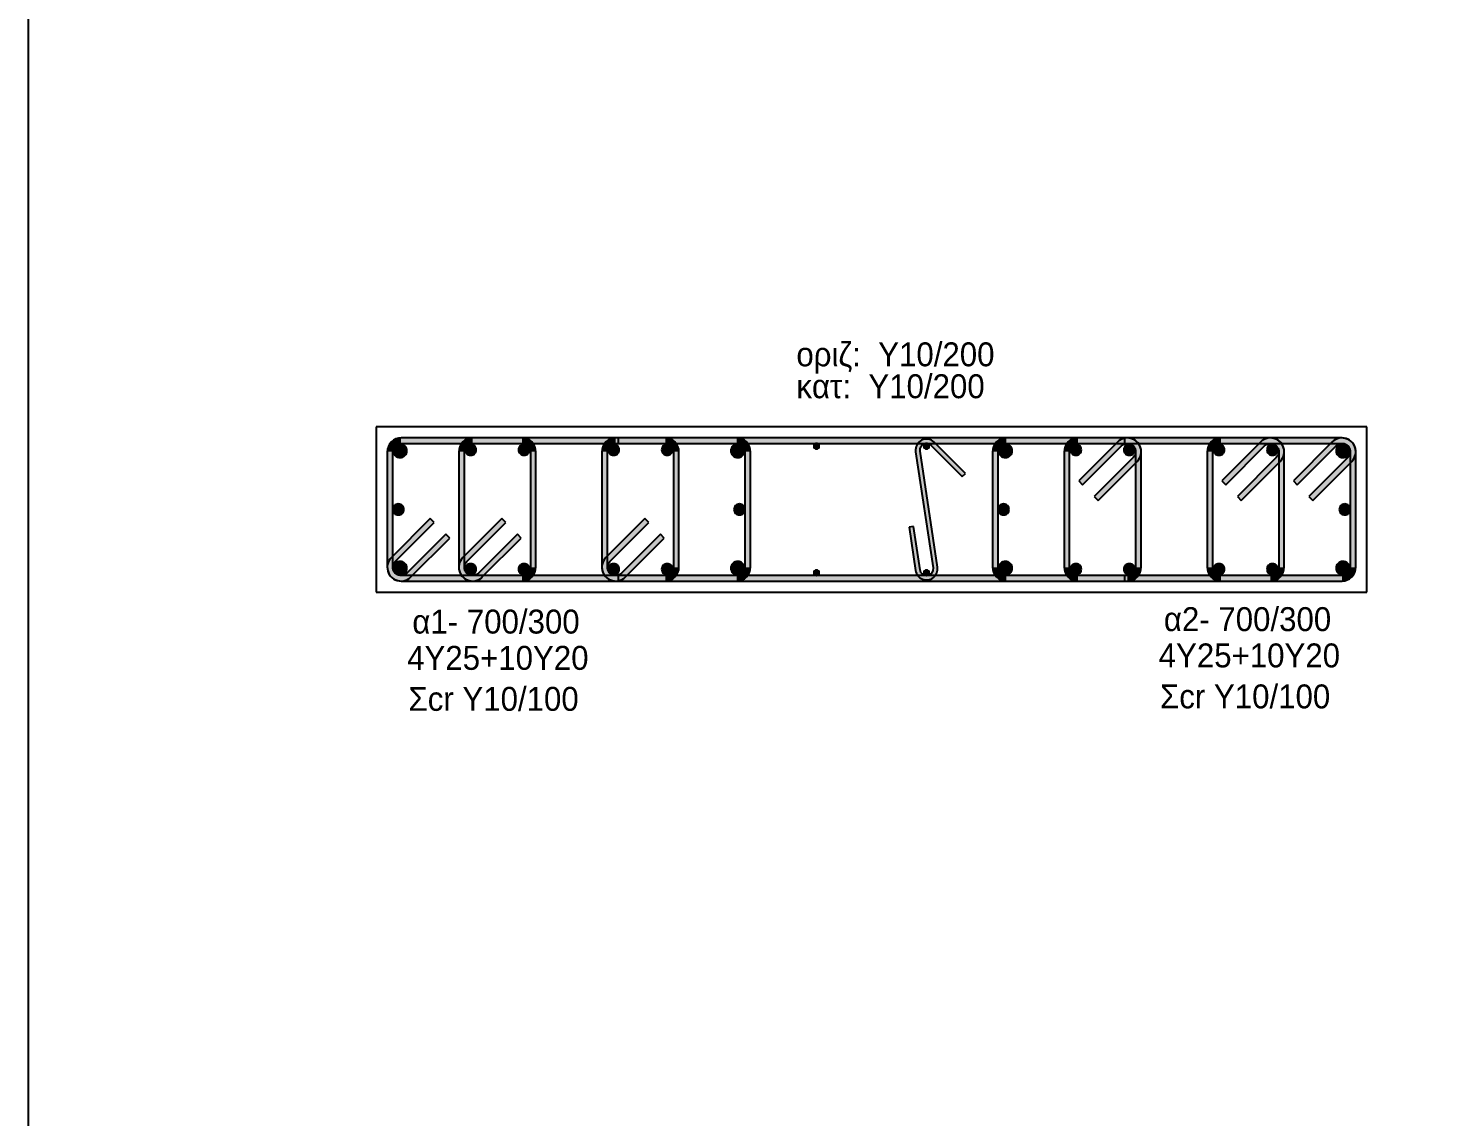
# Model space of a CAD drawing. Header units: millimetres. Extents: x -2171 to 1563, y -1758 to -1505.
# Drawn here: x -1247.14 to -1234.2, y -1610.18 to -1600.3 of the extents above; entities that cross this region are included whole.
import ezdxf

# ---------------------------------------------------------------- set-up
doc = ezdxf.new("R2010")
doc.units = ezdxf.units.MM
for name, color, linetype in [('-S_TEXT', 3, 'Continuous'), ('Col_Det', 7, 'Continuous'), ('Col_Det_Fill', 7, 'Continuous')]:
    doc.layers.add(name, color=color, linetype=linetype)
doc.styles.add('S1Arl22_b_934_161', font='arial.ttf', dxfattribs={"width": 0.933629, "height": 0.002175})

msp = doc.modelspace()

# ---------------------------------------------------------------- hatches: boundary and pattern name
at = {"layer": 'Col_Det_Fill'}
for color, points in [(252, [(-1243.7586, -1604.0657), (-1243.7586, -1604.0157, 0.4142136), (-1243.8836, -1604.1407), (-1243.8336, -1604.1407, -0.4142136)]), (252, [(-1240.7086, -1604.0657), (-1240.7086, -1604.0157), (-1243.7586, -1604.0157), (-1243.7586, -1604.0657)]), (252, [(-1243.1086, -1604.0657), (-1243.1086, -1604.0157, 0.4142136), (-1243.2336, -1604.1407), (-1243.1836, -1604.1407, -0.4142136)]), (252, [(-1242.6586, -1604.0657), (-1242.6586, -1604.0157), (-1243.1086, -1604.0157), (-1243.1086, -1604.0657)]), (252, [(-1242.5836, -1604.1407), (-1242.5336, -1604.1407, 0.4142136), (-1242.6586, -1604.0157), (-1242.6586, -1604.0657, -0.4142136)]), (252, [(-1241.8086, -1604.0657), (-1241.8086, -1604.0157, 0.4142136), (-1241.9336, -1604.1407), (-1241.8836, -1604.1407, -0.4142136)]), (252, [(-1241.3586, -1604.0657), (-1241.3586, -1604.0157), (-1241.8086, -1604.0157), (-1241.8086, -1604.0657)]), (252, [(-1237.1821, -1604.0657), (-1237.1821, -1604.0157), (-1241.7852, -1604.0157), (-1241.7852, -1604.0657)]), (252, [(-1241.2836, -1604.1407), (-1241.2336, -1604.1407, 0.4142136), (-1241.3586, -1604.0157), (-1241.3586, -1604.0657, -0.4142136)]), (252, [(-1240.6336, -1604.1407), (-1240.5836, -1604.1407, 0.4142136), (-1240.7086, -1604.0157), (-1240.7086, -1604.0657, -0.4142136)]), (252, [(-1239.0828, -1604.1406), (-1239.0432, -1604.1346, -0.7233449), (-1238.9415, -1604.0833), (-1238.9132, -1604.055, 0.7233449)]), (252, [(-1238.9132, -1604.055), (-1238.9415, -1604.0833), (-1238.6586, -1604.3662), (-1238.6303, -1604.3379)]), (252, [(-1238.2586, -1604.0657), (-1238.2586, -1604.0157, 0.4142136), (-1238.3836, -1604.1407), (-1238.3336, -1604.1407, -0.4142136)]), (252, [(-1235.2086, -1604.0657), (-1235.2086, -1604.0157), (-1238.2586, -1604.0157), (-1238.2586, -1604.0657)]), (252, [(-1237.6086, -1604.0657), (-1237.6086, -1604.0157, 0.4142136), (-1237.7336, -1604.1407), (-1237.6836, -1604.1407, -0.4142136)]), (252, [(-1237.1586, -1604.0657), (-1237.1586, -1604.0157), (-1237.6086, -1604.0157), (-1237.6086, -1604.0657)]), (252, [(-1237.2117, -1604.0877), (-1237.247, -1604.0524), (-1237.6006, -1604.4059), (-1237.5652, -1604.4413)]), (252, [(-1237.0836, -1604.1407), (-1237.0336, -1604.1407, 0.6681786), (-1237.247, -1604.0524), (-1237.2117, -1604.0877, -0.6681786)]), (252, [(-1237.1056, -1604.1938), (-1237.0702, -1604.2291, 0.6681786), (-1237.1586, -1604.0157), (-1237.1586, -1604.0657, -0.6681786)]), (252, [(-1236.3086, -1604.0657), (-1236.3086, -1604.0157, 0.4142136), (-1236.4336, -1604.1407), (-1236.3836, -1604.1407, -0.4142136)]), (252, [(-1235.8586, -1604.0657), (-1235.8586, -1604.0157), (-1236.3086, -1604.0157), (-1236.3086, -1604.0657)]), (252, [(-1235.9117, -1604.0877), (-1235.947, -1604.0524), (-1236.3006, -1604.4059), (-1236.2652, -1604.4413)]), (252, [(-1235.7836, -1604.1407), (-1235.7336, -1604.1407, 0.6681786), (-1235.947, -1604.0524), (-1235.9117, -1604.0877, -0.6681786)]), (252, [(-1235.8056, -1604.1938), (-1235.7702, -1604.2291, 0.6681786), (-1235.8586, -1604.0157), (-1235.8586, -1604.0657, -0.6681786)]), (252, [(-1235.2617, -1604.0877), (-1235.297, -1604.0524), (-1235.6506, -1604.4059), (-1235.6152, -1604.4413)]), (252, [(-1235.1336, -1604.1407), (-1235.0836, -1604.1407, 0.6681786), (-1235.297, -1604.0524), (-1235.2617, -1604.0877, -0.6681786)]), (252, [(-1235.1556, -1604.1938), (-1235.1202, -1604.2291, 0.6681786), (-1235.2086, -1604.0157), (-1235.2086, -1604.0657, -0.6681786)]), (252, [(-1243.8336, -1604.1407), (-1243.8836, -1604.1407), (-1243.8836, -1605.1907), (-1243.8336, -1605.1907)]), (12, [(-1243.83, -1604.1319, 0.4142136), (-1243.7675, -1604.1944, 0.4142136), (-1243.705, -1604.1319, 0.4142136), (-1243.7675, -1604.0694, 0.4142136)]), (252, [(-1243.1836, -1604.1407), (-1243.2336, -1604.1407), (-1243.2336, -1605.1907), (-1243.1836, -1605.1907)]), (56, [(-1243.1763, -1604.1231, 0.4142136), (-1243.1263, -1604.1731, 0.4142136), (-1243.0763, -1604.1231, 0.4142136), (-1243.1263, -1604.0731, 0.4142136)]), (56, [(-1242.691, -1604.1231, 0.4142136), (-1242.641, -1604.1731, 0.4142136), (-1242.591, -1604.1231, 0.4142136), (-1242.641, -1604.0731, 0.4142136)]), (252, [(-1242.5836, -1605.1907), (-1242.5336, -1605.1907), (-1242.5336, -1604.1407), (-1242.5836, -1604.1407)]), (252, [(-1241.8836, -1604.1407), (-1241.9336, -1604.1407), (-1241.9336, -1605.1907), (-1241.8836, -1605.1907)]), (56, [(-1241.8763, -1604.1231, 0.4142136), (-1241.8263, -1604.1731, 0.4142136), (-1241.7763, -1604.1231, 0.4142136), (-1241.8263, -1604.0731, 0.4142136)]), (56, [(-1241.391, -1604.1231, 0.4142136), (-1241.341, -1604.1731, 0.4142136), (-1241.291, -1604.1231, 0.4142136), (-1241.341, -1604.0731, 0.4142136)]), (252, [(-1241.2836, -1605.1907), (-1241.2336, -1605.1907), (-1241.2336, -1604.1407), (-1241.2836, -1604.1407)]), (12, [(-1240.7623, -1604.1319, 0.4142136), (-1240.6998, -1604.1944, 0.4142136), (-1240.6373, -1604.1319, 0.4142136), (-1240.6998, -1604.0694, 0.4142136)]), (252, [(-1240.6336, -1605.1907), (-1240.5836, -1605.1907), (-1240.5836, -1604.1407), (-1240.6336, -1604.1407)]), (133, [(-1240.0084, -1604.0907, 0.4142136), (-1239.9834, -1604.1157, 0.4142136), (-1239.9584, -1604.0907, 0.4142136), (-1239.9834, -1604.0657, 0.4142136)]), (252, [(-1238.9245, -1605.1969), (-1238.885, -1605.1909), (-1239.0432, -1604.1346), (-1239.0828, -1604.1406)]), (133, [(-1239.0089, -1604.0907, 0.4142136), (-1238.9839, -1604.1157, 0.4142136), (-1238.9589, -1604.0907, 0.4142136), (-1238.9839, -1604.0657, 0.4142136)]), (252, [(-1238.3336, -1604.1407), (-1238.3836, -1604.1407), (-1238.3836, -1605.1907), (-1238.3336, -1605.1907)]), (12, [(-1238.205, -1604.1319, 0.4142136), (-1238.2675, -1604.0694, 0.4142136), (-1238.33, -1604.1319, 0.4142136), (-1238.2675, -1604.1944, 0.4142136)]), (252, [(-1237.6836, -1604.1407), (-1237.7336, -1604.1407), (-1237.7336, -1605.1907), (-1237.6836, -1605.1907)]), (56, [(-1237.5763, -1604.1231, 0.4142136), (-1237.6263, -1604.0731, 0.4142136), (-1237.6763, -1604.1231, 0.4142136), (-1237.6263, -1604.1731, 0.4142136)]), (252, [(-1237.4592, -1604.5473), (-1237.4238, -1604.5827), (-1237.0702, -1604.2291), (-1237.1056, -1604.1938)]), (56, [(-1237.091, -1604.1231, 0.4142136), (-1237.141, -1604.0731, 0.4142136), (-1237.191, -1604.1231, 0.4142136), (-1237.141, -1604.1731, 0.4142136)]), (252, [(-1237.0836, -1605.1907), (-1237.0336, -1605.1907), (-1237.0336, -1604.1407), (-1237.0836, -1604.1407)]), (252, [(-1236.3836, -1604.1407), (-1236.4336, -1604.1407), (-1236.4336, -1605.1907), (-1236.3836, -1605.1907)]), (56, [(-1236.2763, -1604.1231, 0.4142136), (-1236.3263, -1604.0731, 0.4142136), (-1236.3763, -1604.1231, 0.4142136), (-1236.3263, -1604.1731, 0.4142136)]), (252, [(-1236.1592, -1604.5473), (-1236.1238, -1604.5827), (-1235.7702, -1604.2291), (-1235.8056, -1604.1938)]), (56, [(-1235.791, -1604.1231, 0.4142136), (-1235.841, -1604.0731, 0.4142136), (-1235.891, -1604.1231, 0.4142136), (-1235.841, -1604.1731, 0.4142136)]), (252, [(-1235.7836, -1605.1907), (-1235.7336, -1605.1907), (-1235.7336, -1604.1407), (-1235.7836, -1604.1407)]), (252, [(-1235.5092, -1604.5473), (-1235.4738, -1604.5827), (-1235.1202, -1604.2291), (-1235.1556, -1604.1938)]), (12, [(-1235.1373, -1604.1319, 0.4142136), (-1235.1998, -1604.0694, 0.4142136), (-1235.2623, -1604.1319, 0.4142136), (-1235.1998, -1604.1944, 0.4142136)]), (252, [(-1235.1336, -1605.1907), (-1235.0836, -1605.1907), (-1235.0836, -1604.1407), (-1235.1336, -1604.1407)]), (12, [(-1243.8336, -1604.6657, 0.4142136), (-1243.7836, -1604.7157, 0.4142136), (-1243.7336, -1604.6657, 0.4142136), (-1243.7836, -1604.6157, 0.4142136)]), (12, [(-1240.7336, -1604.6657, 0.4142136), (-1240.6836, -1604.7157, 0.4142136), (-1240.6336, -1604.6657, 0.4142136), (-1240.6836, -1604.6157, 0.4142136)]), (12, [(-1238.2336, -1604.6657, 0.4142136), (-1238.2836, -1604.6157, 0.4142136), (-1238.3336, -1604.6657, 0.4142136), (-1238.2836, -1604.7157, 0.4142136)]), (12, [(-1235.1336, -1604.6657, 0.4142136), (-1235.1836, -1604.6157, 0.4142136), (-1235.2336, -1604.6657, 0.4142136), (-1235.1836, -1604.7157, 0.4142136)]), (252, [(-1243.4581, -1604.7842), (-1243.4935, -1604.7488), (-1243.847, -1605.1024), (-1243.8117, -1605.1377)]), (252, [(-1242.8081, -1604.7842), (-1242.8435, -1604.7488), (-1243.197, -1605.1024), (-1243.1617, -1605.1377)]), (252, [(-1241.5081, -1604.7842), (-1241.5435, -1604.7488), (-1241.897, -1605.1024), (-1241.8617, -1605.1377)]), (252, [(-1239.1025, -1604.819), (-1239.142, -1604.825), (-1239.0828, -1605.2206), (-1239.0432, -1605.2146)]), (252, [(-1243.7056, -1605.2438), (-1243.6702, -1605.2791), (-1243.3167, -1604.9256), (-1243.352, -1604.8902)]), (252, [(-1243.0556, -1605.2438), (-1243.0202, -1605.2791), (-1242.6667, -1604.9256), (-1242.702, -1604.8902)]), (252, [(-1241.7556, -1605.2438), (-1241.7202, -1605.2791), (-1241.3667, -1604.9256), (-1241.402, -1604.8902)]), (252, [(-1243.8117, -1605.1377), (-1243.847, -1605.1024, 0.6681786), (-1243.7586, -1605.3157), (-1243.7586, -1605.2657, -0.6681786)]), (252, [(-1243.8336, -1605.1907), (-1243.8836, -1605.1907, 0.6681786), (-1243.6702, -1605.2791), (-1243.7056, -1605.2438, -0.6681786)]), (12, [(-1243.83, -1605.1996, 0.4142136), (-1243.7675, -1605.2621, 0.4142136), (-1243.705, -1605.1996, 0.4142136), (-1243.7675, -1605.1371, 0.4142136)]), (252, [(-1243.1617, -1605.1377), (-1243.197, -1605.1024, 0.6681786), (-1243.1086, -1605.3157), (-1243.1086, -1605.2657, -0.6681786)]), (252, [(-1243.1836, -1605.1907), (-1243.2336, -1605.1907, 0.6681786), (-1243.0202, -1605.2791), (-1243.0556, -1605.2438, -0.6681786)]), (56, [(-1243.1763, -1605.2084, 0.4142136), (-1243.1263, -1605.2584, 0.4142136), (-1243.0763, -1605.2084, 0.4142136), (-1243.1263, -1605.1584, 0.4142136)]), (56, [(-1242.691, -1605.2084, 0.4142136), (-1242.641, -1605.2584, 0.4142136), (-1242.591, -1605.2084, 0.4142136), (-1242.641, -1605.1584, 0.4142136)]), (252, [(-1242.6586, -1605.2657), (-1242.6586, -1605.3157, 0.4142136), (-1242.5336, -1605.1907), (-1242.5836, -1605.1907, -0.4142136)]), (252, [(-1241.8617, -1605.1377), (-1241.897, -1605.1024, 0.6681786), (-1241.8086, -1605.3157), (-1241.8086, -1605.2657, -0.6681786)]), (252, [(-1241.8836, -1605.1907), (-1241.9336, -1605.1907, 0.6681786), (-1241.7202, -1605.2791), (-1241.7556, -1605.2438, -0.6681786)]), (56, [(-1241.8763, -1605.2084, 0.4142136), (-1241.8263, -1605.2584, 0.4142136), (-1241.7763, -1605.2084, 0.4142136), (-1241.8263, -1605.1584, 0.4142136)]), (56, [(-1241.391, -1605.2084, 0.4142136), (-1241.341, -1605.2584, 0.4142136), (-1241.291, -1605.2084, 0.4142136), (-1241.341, -1605.1584, 0.4142136)]), (252, [(-1241.3586, -1605.2657), (-1241.3586, -1605.3157, 0.4142136), (-1241.2336, -1605.1907), (-1241.2836, -1605.1907, -0.4142136)]), (12, [(-1240.7623, -1605.1996, 0.4142136), (-1240.6998, -1605.2621, 0.4142136), (-1240.6373, -1605.1996, 0.4142136), (-1240.6998, -1605.1371, 0.4142136)]), (252, [(-1240.7086, -1605.2657), (-1240.7086, -1605.3157, 0.4142136), (-1240.5836, -1605.1907), (-1240.6336, -1605.1907, -0.4142136)]), (133, [(-1240.0084, -1605.2407, 0.4142136), (-1239.9834, -1605.2657, 0.4142136), (-1239.9584, -1605.2407, 0.4142136), (-1239.9834, -1605.2157, 0.4142136)]), (252, [(-1239.0432, -1605.2146), (-1239.0828, -1605.2206, 1), (-1238.885, -1605.1909), (-1238.9245, -1605.1969, -1)]), (133, [(-1239.0089, -1605.2407, 0.4142136), (-1238.9839, -1605.2657, 0.4142136), (-1238.9589, -1605.2407, 0.4142136), (-1238.9839, -1605.2157, 0.4142136)]), (252, [(-1238.3336, -1605.1907), (-1238.3836, -1605.1907, 0.4142136), (-1238.2586, -1605.3157), (-1238.2586, -1605.2657, -0.4142136)]), (12, [(-1238.205, -1605.1996, 0.4142136), (-1238.2675, -1605.1371, 0.4142136), (-1238.33, -1605.1996, 0.4142136), (-1238.2675, -1605.2621, 0.4142136)]), (252, [(-1237.6836, -1605.1907), (-1237.7336, -1605.1907, 0.4142136), (-1237.6086, -1605.3157), (-1237.6086, -1605.2657, -0.4142136)]), (56, [(-1237.5763, -1605.2084, 0.4142136), (-1237.6263, -1605.1584, 0.4142136), (-1237.6763, -1605.2084, 0.4142136), (-1237.6263, -1605.2584, 0.4142136)]), (56, [(-1237.091, -1605.2084, 0.4142136), (-1237.141, -1605.1584, 0.4142136), (-1237.191, -1605.2084, 0.4142136), (-1237.141, -1605.2584, 0.4142136)]), (252, [(-1237.1586, -1605.2657), (-1237.1586, -1605.3157, 0.4142136), (-1237.0336, -1605.1907), (-1237.0836, -1605.1907, -0.4142136)]), (252, [(-1236.3836, -1605.1907), (-1236.4336, -1605.1907, 0.4142136), (-1236.3086, -1605.3157), (-1236.3086, -1605.2657, -0.4142136)]), (56, [(-1236.2763, -1605.2084, 0.4142136), (-1236.3263, -1605.1584, 0.4142136), (-1236.3763, -1605.2084, 0.4142136), (-1236.3263, -1605.2584, 0.4142136)]), (56, [(-1235.791, -1605.2084, 0.4142136), (-1235.841, -1605.1584, 0.4142136), (-1235.891, -1605.2084, 0.4142136), (-1235.841, -1605.2584, 0.4142136)]), (252, [(-1235.8586, -1605.2657), (-1235.8586, -1605.3157, 0.4142136), (-1235.7336, -1605.1907), (-1235.7836, -1605.1907, -0.4142136)]), (12, [(-1235.1373, -1605.1996, 0.4142136), (-1235.1998, -1605.1371, 0.4142136), (-1235.2623, -1605.1996, 0.4142136), (-1235.1998, -1605.2621, 0.4142136)]), (252, [(-1235.2086, -1605.2657), (-1235.2086, -1605.3157, 0.4142136), (-1235.0836, -1605.1907), (-1235.1336, -1605.1907, -0.4142136)]), (252, [(-1243.7586, -1605.2657), (-1243.7586, -1605.3157), (-1240.7086, -1605.3157), (-1240.7086, -1605.2657)]), (252, [(-1243.1086, -1605.2657), (-1243.1086, -1605.3157), (-1242.6586, -1605.3157), (-1242.6586, -1605.2657)]), (252, [(-1241.8086, -1605.2657), (-1241.8086, -1605.3157), (-1241.3586, -1605.3157), (-1241.3586, -1605.2657)]), (252, [(-1241.7852, -1605.2657), (-1241.7852, -1605.3157), (-1237.1821, -1605.3157), (-1237.1821, -1605.2657)]), (252, [(-1238.2586, -1605.2657), (-1238.2586, -1605.3157), (-1235.2086, -1605.3157), (-1235.2086, -1605.2657)]), (252, [(-1237.6086, -1605.2657), (-1237.6086, -1605.3157), (-1237.1586, -1605.3157), (-1237.1586, -1605.2657)]), (252, [(-1236.3086, -1605.2657), (-1236.3086, -1605.3157), (-1235.8586, -1605.3157), (-1235.8586, -1605.2657)])]:
    msp.add_hatch(color=color, dxfattribs=at).paths.add_polyline_path(points)

# ---------------------------------------------------------------- linework, layer by layer
at = {"layer": '-S_TEXT', "ltscale": 5}
msp.add_lwpolyline([(-1247.144, -1590.2497), (-1188.9965, -1590.2497), (-1188.9965, -1630.2944), (-1247.144, -1630.2944)], close=True, dxfattribs=at)
at = {"layer": 'Col_Det', "color": 7}
for points in [[(-1234.9836, -1603.9157), (-1243.9836, -1603.9157)], [(-1243.9836, -1603.9157), (-1243.9836, -1605.4157)], [(-1234.9836, -1605.4157), (-1234.9836, -1603.9157)], [(-1240.7086, -1604.0157), (-1243.7586, -1604.0157)], [(-1242.6586, -1604.0157), (-1243.1086, -1604.0157)], [(-1241.3586, -1604.0157), (-1241.8086, -1604.0157)], [(-1237.1821, -1604.0157), (-1241.7852, -1604.0157)], [(-1241.7852, -1604.0157), (-1241.7852, -1604.0657)], [(-1238.6303, -1604.3379), (-1238.9132, -1604.055)], [(-1235.2086, -1604.0157), (-1238.2586, -1604.0157)], [(-1237.1586, -1604.0157), (-1237.6086, -1604.0157)], [(-1237.247, -1604.0524), (-1237.6006, -1604.4059)], [(-1237.1821, -1604.0657), (-1237.1821, -1604.0157)], [(-1235.8586, -1604.0157), (-1236.3086, -1604.0157)], [(-1235.947, -1604.0524), (-1236.3006, -1604.4059)], [(-1235.297, -1604.0524), (-1235.6506, -1604.4059)], [(-1243.8836, -1604.1407), (-1243.8836, -1605.1907)], [(-1243.8336, -1605.1907), (-1243.8336, -1604.1407)], [(-1243.7586, -1604.0657), (-1240.7086, -1604.0657)], [(-1243.2336, -1604.1407), (-1243.2336, -1605.1907)], [(-1243.1836, -1605.1907), (-1243.1836, -1604.1407)], [(-1243.1086, -1604.0657), (-1242.6586, -1604.0657)], [(-1242.5836, -1604.1407), (-1242.5836, -1605.1907)], [(-1242.5336, -1605.1907), (-1242.5336, -1604.1407)], [(-1241.9336, -1604.1407), (-1241.9336, -1605.1907)], [(-1241.8836, -1605.1907), (-1241.8836, -1604.1407)], [(-1241.8086, -1604.0657), (-1241.3586, -1604.0657)], [(-1241.7852, -1604.0657), (-1237.1821, -1604.0657)], [(-1241.2836, -1604.1407), (-1241.2836, -1605.1907)], [(-1241.2336, -1605.1907), (-1241.2336, -1604.1407)], [(-1240.6336, -1604.1407), (-1240.6336, -1605.1907)], [(-1240.5836, -1605.1907), (-1240.5836, -1604.1407)], [(-1239.0828, -1604.1406), (-1238.9245, -1605.1969)], [(-1238.885, -1605.1909), (-1239.0432, -1604.1346)], [(-1238.9415, -1604.0833), (-1238.6586, -1604.3662)], [(-1238.3836, -1604.1407), (-1238.3836, -1605.1907)], [(-1238.3336, -1605.1907), (-1238.3336, -1604.1407)], [(-1238.2586, -1604.0657), (-1235.2086, -1604.0657)], [(-1237.7336, -1604.1407), (-1237.7336, -1605.1907)], [(-1237.6836, -1605.1907), (-1237.6836, -1604.1407)], [(-1237.6086, -1604.0657), (-1237.1586, -1604.0657)], [(-1237.5652, -1604.4413), (-1237.2117, -1604.0877)], [(-1237.1056, -1604.1938), (-1237.4592, -1604.5473)], [(-1237.0836, -1604.1407), (-1237.0836, -1605.1907)], [(-1237.0336, -1605.1907), (-1237.0336, -1604.1407)], [(-1236.4336, -1604.1407), (-1236.4336, -1605.1907)], [(-1236.3836, -1605.1907), (-1236.3836, -1604.1407)], [(-1236.3086, -1604.0657), (-1235.8586, -1604.0657)], [(-1236.2652, -1604.4413), (-1235.9117, -1604.0877)], [(-1235.8056, -1604.1938), (-1236.1592, -1604.5473)], [(-1235.7836, -1604.1407), (-1235.7836, -1605.1907)], [(-1235.7336, -1605.1907), (-1235.7336, -1604.1407)], [(-1235.6152, -1604.4413), (-1235.2617, -1604.0877)], [(-1235.1556, -1604.1938), (-1235.5092, -1604.5473)], [(-1235.1336, -1604.1407), (-1235.1336, -1605.1907)], [(-1235.0836, -1605.1907), (-1235.0836, -1604.1407)], [(-1237.4238, -1604.5827), (-1237.0702, -1604.2291)], [(-1236.1238, -1604.5827), (-1235.7702, -1604.2291)], [(-1235.4738, -1604.5827), (-1235.1202, -1604.2291)], [(-1238.6586, -1604.3662), (-1238.6303, -1604.3379)], [(-1237.6006, -1604.4059), (-1237.5652, -1604.4413)], [(-1236.3006, -1604.4059), (-1236.2652, -1604.4413)], [(-1235.6506, -1604.4059), (-1235.6152, -1604.4413)], [(-1237.4592, -1604.5473), (-1237.4238, -1604.5827)], [(-1236.1592, -1604.5473), (-1236.1238, -1604.5827)], [(-1235.5092, -1604.5473), (-1235.4738, -1604.5827)], [(-1243.4935, -1604.7488), (-1243.847, -1605.1024)], [(-1243.8117, -1605.1377), (-1243.4581, -1604.7842)], [(-1243.4581, -1604.7842), (-1243.4935, -1604.7488)], [(-1242.8435, -1604.7488), (-1243.197, -1605.1024)], [(-1243.1617, -1605.1377), (-1242.8081, -1604.7842)], [(-1242.8081, -1604.7842), (-1242.8435, -1604.7488)], [(-1241.5435, -1604.7488), (-1241.897, -1605.1024)], [(-1241.8617, -1605.1377), (-1241.5081, -1604.7842)], [(-1241.5081, -1604.7842), (-1241.5435, -1604.7488)], [(-1239.1025, -1604.819), (-1239.142, -1604.825)], [(-1239.142, -1604.825), (-1239.0828, -1605.2206)], [(-1239.0432, -1605.2146), (-1239.1025, -1604.819)], [(-1243.352, -1604.8902), (-1243.7056, -1605.2438)], [(-1243.6702, -1605.2791), (-1243.3167, -1604.9256)], [(-1243.3167, -1604.9256), (-1243.352, -1604.8902)], [(-1242.702, -1604.8902), (-1243.0556, -1605.2438)], [(-1243.0202, -1605.2791), (-1242.6667, -1604.9256)], [(-1242.6667, -1604.9256), (-1242.702, -1604.8902)], [(-1241.402, -1604.8902), (-1241.7556, -1605.2438)], [(-1241.7202, -1605.2791), (-1241.3667, -1604.9256)], [(-1241.3667, -1604.9256), (-1241.402, -1604.8902)], [(-1240.7086, -1605.2657), (-1243.7586, -1605.2657)], [(-1243.7586, -1605.3157), (-1240.7086, -1605.3157)], [(-1242.6586, -1605.2657), (-1243.1086, -1605.2657)], [(-1243.1086, -1605.3157), (-1242.6586, -1605.3157)], [(-1241.3586, -1605.2657), (-1241.8086, -1605.2657)], [(-1241.8086, -1605.3157), (-1241.3586, -1605.3157)], [(-1241.7852, -1605.2657), (-1241.7852, -1605.3157)], [(-1237.1821, -1605.2657), (-1241.7852, -1605.2657)], [(-1241.7852, -1605.3157), (-1237.1821, -1605.3157)], [(-1235.2086, -1605.2657), (-1238.2586, -1605.2657)], [(-1238.2586, -1605.3157), (-1235.2086, -1605.3157)], [(-1237.1586, -1605.2657), (-1237.6086, -1605.2657)], [(-1237.6086, -1605.3157), (-1237.1586, -1605.3157)], [(-1237.1821, -1605.3157), (-1237.1821, -1605.2657)], [(-1235.8586, -1605.2657), (-1236.3086, -1605.2657)], [(-1236.3086, -1605.3157), (-1235.8586, -1605.3157)], [(-1243.9836, -1605.4157), (-1234.9836, -1605.4157)]]:
    msp.add_lwpolyline(points, dxfattribs=at)
for points in [[(-1243.7586, -1604.0157, 0.4142136), (-1243.8836, -1604.1407)], [(-1243.1086, -1604.0157, 0.4142136), (-1243.2336, -1604.1407)], [(-1242.5336, -1604.1407, 0.4142136), (-1242.6586, -1604.0157)], [(-1241.8086, -1604.0157, 0.4142136), (-1241.9336, -1604.1407)], [(-1241.2336, -1604.1407, 0.4142136), (-1241.3586, -1604.0157)], [(-1240.5836, -1604.1407, 0.4142136), (-1240.7086, -1604.0157)], [(-1238.9132, -1604.055, 0.7233449), (-1239.0828, -1604.1406, 0.7233449)], [(-1238.2586, -1604.0157, 0.4142136), (-1238.3836, -1604.1407)], [(-1237.6086, -1604.0157, 0.4142136), (-1237.7336, -1604.1407)], [(-1237.0336, -1604.1407, 0.6681786), (-1237.247, -1604.0524)], [(-1237.0702, -1604.2291, 0.6681786), (-1237.1586, -1604.0157)], [(-1236.3086, -1604.0157, 0.4142136), (-1236.4336, -1604.1407)], [(-1235.7336, -1604.1407, 0.6681786), (-1235.947, -1604.0524)], [(-1235.7702, -1604.2291, 0.6681786), (-1235.8586, -1604.0157)], [(-1235.0836, -1604.1407, 0.6681786), (-1235.297, -1604.0524)], [(-1235.1202, -1604.2291, 0.6681786), (-1235.2086, -1604.0157)], [(-1243.8336, -1604.1407, -0.4142136), (-1243.7586, -1604.0657, -0.4142136)], [(-1243.7675, -1604.0694, 0.4142136), (-1243.83, -1604.1319, 0.4142136)], [(-1243.83, -1604.1319, 0.4142136), (-1243.7675, -1604.1944, 0.4142136)], [(-1243.705, -1604.1319, 0.4142136), (-1243.7675, -1604.0694, 0.4142136)], [(-1243.7675, -1604.1944, 0.4142136), (-1243.705, -1604.1319, 0.4142136)], [(-1243.1836, -1604.1407, -0.4142136), (-1243.1086, -1604.0657, -0.4142136)], [(-1243.1263, -1604.0731, 0.4142136), (-1243.1763, -1604.1231, 0.4142136)], [(-1243.1763, -1604.1231, 0.4142136), (-1243.1263, -1604.1731, 0.4142136)], [(-1243.0763, -1604.1231, 0.4142136), (-1243.1263, -1604.0731, 0.4142136)], [(-1243.1263, -1604.1731, 0.4142136), (-1243.0763, -1604.1231, 0.4142136)], [(-1242.641, -1604.0731, 0.4142136), (-1242.691, -1604.1231, 0.4142136)], [(-1242.691, -1604.1231, 0.4142136), (-1242.641, -1604.1731, 0.4142136)], [(-1242.6586, -1604.0657, -0.4142136), (-1242.5836, -1604.1407, -0.4142136)], [(-1242.591, -1604.1231, 0.4142136), (-1242.641, -1604.0731, 0.4142136)], [(-1242.641, -1604.1731, 0.4142136), (-1242.591, -1604.1231, 0.4142136)], [(-1241.8836, -1604.1407, -0.4142136), (-1241.8086, -1604.0657, -0.4142136)], [(-1241.8263, -1604.0731, 0.4142136), (-1241.8763, -1604.1231, 0.4142136)], [(-1241.8763, -1604.1231, 0.4142136), (-1241.8263, -1604.1731, 0.4142136)], [(-1241.7763, -1604.1231, 0.4142136), (-1241.8263, -1604.0731, 0.4142136)], [(-1241.8263, -1604.1731, 0.4142136), (-1241.7763, -1604.1231, 0.4142136)], [(-1241.341, -1604.0731, 0.4142136), (-1241.391, -1604.1231, 0.4142136)], [(-1241.391, -1604.1231, 0.4142136), (-1241.341, -1604.1731, 0.4142136)], [(-1241.3586, -1604.0657, -0.4142136), (-1241.2836, -1604.1407, -0.4142136)], [(-1241.291, -1604.1231, 0.4142136), (-1241.341, -1604.0731, 0.4142136)], [(-1241.341, -1604.1731, 0.4142136), (-1241.291, -1604.1231, 0.4142136)], [(-1240.6998, -1604.0694, 0.4142136), (-1240.7623, -1604.1319, 0.4142136)], [(-1240.7623, -1604.1319, 0.4142136), (-1240.6998, -1604.1944, 0.4142136)], [(-1240.7086, -1604.0657, -0.4142136), (-1240.6336, -1604.1407, -0.4142136)], [(-1240.6373, -1604.1319, 0.4142136), (-1240.6998, -1604.0694, 0.4142136)], [(-1240.6998, -1604.1944, 0.4142136), (-1240.6373, -1604.1319, 0.4142136)], [(-1239.9834, -1604.0657, 0.4142136), (-1240.0084, -1604.0907, 0.4142136)], [(-1240.0084, -1604.0907, 0.4142136), (-1239.9834, -1604.1157, 0.4142136)], [(-1239.9584, -1604.0907, 0.4142136), (-1239.9834, -1604.0657, 0.4142136)], [(-1239.9834, -1604.1157, 0.4142136), (-1239.9584, -1604.0907, 0.4142136)], [(-1239.0432, -1604.1346, -0.7233449), (-1238.9415, -1604.0833)], [(-1238.9839, -1604.0657, 0.4142136), (-1239.0089, -1604.0907, 0.4142136)], [(-1239.0089, -1604.0907, 0.4142136), (-1238.9839, -1604.1157, 0.4142136)], [(-1238.9589, -1604.0907, 0.4142136), (-1238.9839, -1604.0657, 0.4142136)], [(-1238.9839, -1604.1157, 0.4142136), (-1238.9589, -1604.0907, 0.4142136)], [(-1238.3336, -1604.1407, -0.4142136), (-1238.2586, -1604.0657, -0.4142136)], [(-1238.2675, -1604.0694, 0.4142136), (-1238.33, -1604.1319, 0.4142136)], [(-1238.33, -1604.1319, 0.4142136), (-1238.2675, -1604.1944, 0.4142136)], [(-1238.205, -1604.1319, 0.4142136), (-1238.2675, -1604.0694, 0.4142136)], [(-1238.2675, -1604.1944, 0.4142136), (-1238.205, -1604.1319, 0.4142136)], [(-1237.6836, -1604.1407, -0.4142136), (-1237.6086, -1604.0657, -0.4142136)], [(-1237.6263, -1604.0731, 0.4142136), (-1237.6763, -1604.1231, 0.4142136)], [(-1237.6763, -1604.1231, 0.4142136), (-1237.6263, -1604.1731, 0.4142136)], [(-1237.5763, -1604.1231, 0.4142136), (-1237.6263, -1604.0731, 0.4142136)], [(-1237.6263, -1604.1731, 0.4142136), (-1237.5763, -1604.1231, 0.4142136)], [(-1237.2117, -1604.0877, -0.6681786), (-1237.0836, -1604.1407, -0.6681786)], [(-1237.141, -1604.0731, 0.4142136), (-1237.191, -1604.1231, 0.4142136)], [(-1237.191, -1604.1231, 0.4142136), (-1237.141, -1604.1731, 0.4142136)], [(-1237.1586, -1604.0657, -0.6681786), (-1237.1056, -1604.1938, -0.6681786)], [(-1237.091, -1604.1231, 0.4142136), (-1237.141, -1604.0731, 0.4142136)], [(-1237.141, -1604.1731, 0.4142136), (-1237.091, -1604.1231, 0.4142136)], [(-1236.3836, -1604.1407, -0.4142136), (-1236.3086, -1604.0657, -0.4142136)], [(-1236.3263, -1604.0731, 0.4142136), (-1236.3763, -1604.1231, 0.4142136)], [(-1236.3763, -1604.1231, 0.4142136), (-1236.3263, -1604.1731, 0.4142136)], [(-1236.2763, -1604.1231, 0.4142136), (-1236.3263, -1604.0731, 0.4142136)], [(-1236.3263, -1604.1731, 0.4142136), (-1236.2763, -1604.1231, 0.4142136)], [(-1235.9117, -1604.0877, -0.6681786), (-1235.7836, -1604.1407, -0.6681786)], [(-1235.841, -1604.0731, 0.4142136), (-1235.891, -1604.1231, 0.4142136)], [(-1235.891, -1604.1231, 0.4142136), (-1235.841, -1604.1731, 0.4142136)], [(-1235.8586, -1604.0657, -0.6681786), (-1235.8056, -1604.1938, -0.6681786)], [(-1235.791, -1604.1231, 0.4142136), (-1235.841, -1604.0731, 0.4142136)], [(-1235.841, -1604.1731, 0.4142136), (-1235.791, -1604.1231, 0.4142136)], [(-1235.1998, -1604.0694, 0.4142136), (-1235.2623, -1604.1319, 0.4142136)], [(-1235.2623, -1604.1319, 0.4142136), (-1235.1998, -1604.1944, 0.4142136)], [(-1235.2617, -1604.0877, -0.6681786), (-1235.1336, -1604.1407, -0.6681786)], [(-1235.2086, -1604.0657, -0.6681786), (-1235.1556, -1604.1938, -0.6681786)], [(-1235.1373, -1604.1319, 0.4142136), (-1235.1998, -1604.0694, 0.4142136)], [(-1235.1998, -1604.1944, 0.4142136), (-1235.1373, -1604.1319, 0.4142136)], [(-1243.7836, -1604.6157, 0.4142136), (-1243.8336, -1604.6657, 0.4142136)], [(-1243.8336, -1604.6657, 0.4142136), (-1243.7836, -1604.7157, 0.4142136)], [(-1243.7336, -1604.6657, 0.4142136), (-1243.7836, -1604.6157, 0.4142136)], [(-1243.7836, -1604.7157, 0.4142136), (-1243.7336, -1604.6657, 0.4142136)], [(-1240.6836, -1604.6157, 0.4142136), (-1240.7336, -1604.6657, 0.4142136)], [(-1240.7336, -1604.6657, 0.4142136), (-1240.6836, -1604.7157, 0.4142136)], [(-1240.6336, -1604.6657, 0.4142136), (-1240.6836, -1604.6157, 0.4142136)], [(-1240.6836, -1604.7157, 0.4142136), (-1240.6336, -1604.6657, 0.4142136)], [(-1238.2836, -1604.6157, 0.4142136), (-1238.3336, -1604.6657, 0.4142136)], [(-1238.3336, -1604.6657, 0.4142136), (-1238.2836, -1604.7157, 0.4142136)], [(-1238.2336, -1604.6657, 0.4142136), (-1238.2836, -1604.6157, 0.4142136)], [(-1238.2836, -1604.7157, 0.4142136), (-1238.2336, -1604.6657, 0.4142136)], [(-1235.1836, -1604.6157, 0.4142136), (-1235.2336, -1604.6657, 0.4142136)], [(-1235.2336, -1604.6657, 0.4142136), (-1235.1836, -1604.7157, 0.4142136)], [(-1235.1336, -1604.6657, 0.4142136), (-1235.1836, -1604.6157, 0.4142136)], [(-1235.1836, -1604.7157, 0.4142136), (-1235.1336, -1604.6657, 0.4142136)], [(-1243.847, -1605.1024, 0.6681786), (-1243.7586, -1605.3157)], [(-1243.8836, -1605.1907, 0.6681786), (-1243.6702, -1605.2791)], [(-1243.7586, -1605.2657, -0.6681786), (-1243.8117, -1605.1377, -0.6681786)], [(-1243.7056, -1605.2438, -0.6681786), (-1243.8336, -1605.1907, -0.6681786)], [(-1243.7675, -1605.1371, 0.4142136), (-1243.83, -1605.1996, 0.4142136)], [(-1243.83, -1605.1996, 0.4142136), (-1243.7675, -1605.2621, 0.4142136)], [(-1243.705, -1605.1996, 0.4142136), (-1243.7675, -1605.1371, 0.4142136)], [(-1243.7675, -1605.2621, 0.4142136), (-1243.705, -1605.1996, 0.4142136)], [(-1243.197, -1605.1024, 0.6681786), (-1243.1086, -1605.3157)], [(-1243.2336, -1605.1907, 0.6681786), (-1243.0202, -1605.2791)], [(-1243.1086, -1605.2657, -0.6681786), (-1243.1617, -1605.1377, -0.6681786)], [(-1243.0556, -1605.2438, -0.6681786), (-1243.1836, -1605.1907, -0.6681786)], [(-1243.1263, -1605.1584, 0.4142136), (-1243.1763, -1605.2084, 0.4142136)], [(-1243.1763, -1605.2084, 0.4142136), (-1243.1263, -1605.2584, 0.4142136)], [(-1243.0763, -1605.2084, 0.4142136), (-1243.1263, -1605.1584, 0.4142136)], [(-1243.1263, -1605.2584, 0.4142136), (-1243.0763, -1605.2084, 0.4142136)], [(-1242.641, -1605.1584, 0.4142136), (-1242.691, -1605.2084, 0.4142136)], [(-1242.691, -1605.2084, 0.4142136), (-1242.641, -1605.2584, 0.4142136)], [(-1242.6586, -1605.3157, 0.4142136), (-1242.5336, -1605.1907)], [(-1242.5836, -1605.1907, -0.4142136), (-1242.6586, -1605.2657, -0.4142136)], [(-1242.591, -1605.2084, 0.4142136), (-1242.641, -1605.1584, 0.4142136)], [(-1242.641, -1605.2584, 0.4142136), (-1242.591, -1605.2084, 0.4142136)], [(-1241.897, -1605.1024, 0.6681786), (-1241.8086, -1605.3157)], [(-1241.9336, -1605.1907, 0.6681786), (-1241.7202, -1605.2791)], [(-1241.8086, -1605.2657, -0.6681786), (-1241.8617, -1605.1377, -0.6681786)], [(-1241.7556, -1605.2438, -0.6681786), (-1241.8836, -1605.1907, -0.6681786)], [(-1241.8263, -1605.1584, 0.4142136), (-1241.8763, -1605.2084, 0.4142136)], [(-1241.8763, -1605.2084, 0.4142136), (-1241.8263, -1605.2584, 0.4142136)], [(-1241.7763, -1605.2084, 0.4142136), (-1241.8263, -1605.1584, 0.4142136)], [(-1241.8263, -1605.2584, 0.4142136), (-1241.7763, -1605.2084, 0.4142136)], [(-1241.341, -1605.1584, 0.4142136), (-1241.391, -1605.2084, 0.4142136)], [(-1241.391, -1605.2084, 0.4142136), (-1241.341, -1605.2584, 0.4142136)], [(-1241.3586, -1605.3157, 0.4142136), (-1241.2336, -1605.1907)], [(-1241.2836, -1605.1907, -0.4142136), (-1241.3586, -1605.2657, -0.4142136)], [(-1241.291, -1605.2084, 0.4142136), (-1241.341, -1605.1584, 0.4142136)], [(-1241.341, -1605.2584, 0.4142136), (-1241.291, -1605.2084, 0.4142136)], [(-1240.6998, -1605.1371, 0.4142136), (-1240.7623, -1605.1996, 0.4142136)], [(-1240.7623, -1605.1996, 0.4142136), (-1240.6998, -1605.2621, 0.4142136)], [(-1240.7086, -1605.3157, 0.4142136), (-1240.5836, -1605.1907)], [(-1240.6336, -1605.1907, -0.4142136), (-1240.7086, -1605.2657, -0.4142136)], [(-1240.6373, -1605.1996, 0.4142136), (-1240.6998, -1605.1371, 0.4142136)], [(-1240.6998, -1605.2621, 0.4142136), (-1240.6373, -1605.1996, 0.4142136)], [(-1239.9834, -1605.2157, 0.4142136), (-1240.0084, -1605.2407, 0.4142136)], [(-1239.9584, -1605.2407, 0.4142136), (-1239.9834, -1605.2157, 0.4142136)], [(-1239.0828, -1605.2206, 1), (-1238.885, -1605.1909)], [(-1238.9245, -1605.1969, -1), (-1239.0432, -1605.2146, -1)], [(-1238.9839, -1605.2157, 0.4142136), (-1239.0089, -1605.2407, 0.4142136)], [(-1238.9589, -1605.2407, 0.4142136), (-1238.9839, -1605.2157, 0.4142136)], [(-1238.3836, -1605.1907, 0.4142136), (-1238.2586, -1605.3157)], [(-1238.2586, -1605.2657, -0.4142136), (-1238.3336, -1605.1907, -0.4142136)], [(-1238.2675, -1605.1371, 0.4142136), (-1238.33, -1605.1996, 0.4142136)], [(-1238.33, -1605.1996, 0.4142136), (-1238.2675, -1605.2621, 0.4142136)], [(-1238.205, -1605.1996, 0.4142136), (-1238.2675, -1605.1371, 0.4142136)], [(-1238.2675, -1605.2621, 0.4142136), (-1238.205, -1605.1996, 0.4142136)], [(-1237.7336, -1605.1907, 0.4142136), (-1237.6086, -1605.3157)], [(-1237.6086, -1605.2657, -0.4142136), (-1237.6836, -1605.1907, -0.4142136)], [(-1237.6263, -1605.1584, 0.4142136), (-1237.6763, -1605.2084, 0.4142136)], [(-1237.6763, -1605.2084, 0.4142136), (-1237.6263, -1605.2584, 0.4142136)], [(-1237.5763, -1605.2084, 0.4142136), (-1237.6263, -1605.1584, 0.4142136)], [(-1237.6263, -1605.2584, 0.4142136), (-1237.5763, -1605.2084, 0.4142136)], [(-1237.141, -1605.1584, 0.4142136), (-1237.191, -1605.2084, 0.4142136)], [(-1237.191, -1605.2084, 0.4142136), (-1237.141, -1605.2584, 0.4142136)], [(-1237.1586, -1605.3157, 0.4142136), (-1237.0336, -1605.1907)], [(-1237.0836, -1605.1907, -0.4142136), (-1237.1586, -1605.2657, -0.4142136)], [(-1237.091, -1605.2084, 0.4142136), (-1237.141, -1605.1584, 0.4142136)], [(-1237.141, -1605.2584, 0.4142136), (-1237.091, -1605.2084, 0.4142136)], [(-1236.4336, -1605.1907, 0.4142136), (-1236.3086, -1605.3157)], [(-1236.3086, -1605.2657, -0.4142136), (-1236.3836, -1605.1907, -0.4142136)], [(-1236.3263, -1605.1584, 0.4142136), (-1236.3763, -1605.2084, 0.4142136)], [(-1236.3763, -1605.2084, 0.4142136), (-1236.3263, -1605.2584, 0.4142136)], [(-1236.2763, -1605.2084, 0.4142136), (-1236.3263, -1605.1584, 0.4142136)], [(-1236.3263, -1605.2584, 0.4142136), (-1236.2763, -1605.2084, 0.4142136)], [(-1235.841, -1605.1584, 0.4142136), (-1235.891, -1605.2084, 0.4142136)], [(-1235.891, -1605.2084, 0.4142136), (-1235.841, -1605.2584, 0.4142136)], [(-1235.8586, -1605.3157, 0.4142136), (-1235.7336, -1605.1907)], [(-1235.7836, -1605.1907, -0.4142136), (-1235.8586, -1605.2657, -0.4142136)], [(-1235.791, -1605.2084, 0.4142136), (-1235.841, -1605.1584, 0.4142136)], [(-1235.841, -1605.2584, 0.4142136), (-1235.791, -1605.2084, 0.4142136)], [(-1235.1998, -1605.1371, 0.4142136), (-1235.2623, -1605.1996, 0.4142136)], [(-1235.2623, -1605.1996, 0.4142136), (-1235.1998, -1605.2621, 0.4142136)], [(-1235.2086, -1605.3157, 0.4142136), (-1235.0836, -1605.1907)], [(-1235.1336, -1605.1907, -0.4142136), (-1235.2086, -1605.2657, -0.4142136)], [(-1235.1373, -1605.1996, 0.4142136), (-1235.1998, -1605.1371, 0.4142136)], [(-1235.1998, -1605.2621, 0.4142136), (-1235.1373, -1605.1996, 0.4142136)], [(-1240.0084, -1605.2407, 0.4142136), (-1239.9834, -1605.2657, 0.4142136)], [(-1239.9834, -1605.2657, 0.4142136), (-1239.9584, -1605.2407, 0.4142136)], [(-1239.0089, -1605.2407, 0.4142136), (-1238.9839, -1605.2657, 0.4142136)], [(-1238.9839, -1605.2657, 0.4142136), (-1238.9589, -1605.2407, 0.4142136)]]:
    msp.add_lwpolyline(points, format="xyb", dxfattribs=at)

# ---------------------------------------------------------------- texts
at = {"layer": 'Col_Det', "color": 7, "style": 'S1Arl22_b_934_161', "width": 0.933629}
for s, p in [('οριζ:  Y10/200', (-1240.1665, -1603.3647)), ('κατ:  Y10/200', (-1240.1665, -1603.6547)), (' α1- 700/300', (-1243.7348, -1605.7931)), (' α2- 700/300', (-1236.9059, -1605.7709)), ('4Y25+10Y20', (-1243.7033, -1606.1227)), ('4Y25+10Y20', (-1236.8745, -1606.1005)), ('Σcr Y10/100', (-1236.8626, -1606.473)), ('Σcr Y10/100', (-1243.6915, -1606.4952))]:
    msp.add_text(s, height=0.2175, dxfattribs=at).set_placement(p)

doc.saveas('drawing.dxf')
